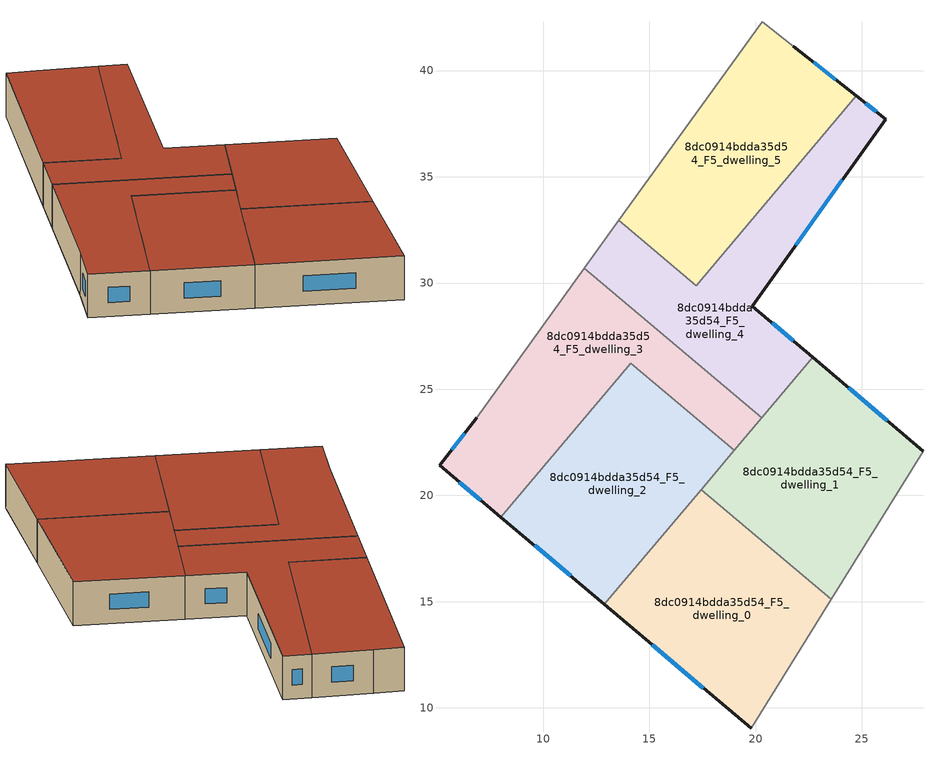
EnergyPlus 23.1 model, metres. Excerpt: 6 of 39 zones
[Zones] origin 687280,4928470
8dc0914bdda35d54_F5_dwelling_0
 floor to 8dc0914bdda35d54_F4_dwelling_0 (EU_floor_Construction): 23.56,15.11 19.79,9.04 12.88,14.87 17.43,20.28 z15
 wall outside (EU_wall_Construction): 12.88,14.87 19.79,9.04 z15:18
 wall to 8dc0914bdda35d54_F5_dwelling_1 (EU_wall_Construction): 23.56,15.11 17.43,20.28 z15:18
 wall adiabatic (EU_wall_Construction): 19.79,9.04 23.56,15.11 z15:18
 wall to 8dc0914bdda35d54_F5_dwelling_2 (EU_wall_Construction): 17.43,20.28 12.88,14.87 z15:18
 window (EU_Window_Construction): 15.12,12.98 17.54,10.93 z15.98:17.02
 roof outside (EU_roof_Construction): 19.79,9.04 23.56,15.11 17.43,20.28 12.88,14.87 z18
8dc0914bdda35d54_F5_dwelling_1
 floor to 8dc0914bdda35d54_F4_dwelling_1 (EU_floor_Construction): 27.88,22.08 23.56,15.11 17.43,20.28 22.68,26.5 z15
 wall outside (EU_wall_Construction): 27.88,22.08 22.68,26.5 z15:18
 wall adiabatic (EU_wall_Construction): 23.56,15.11 27.88,22.08 z15:18
 wall to 8dc0914bdda35d54_F5_dwelling_4 (EU_wall_Construction): 22.68,26.5 20.29,23.66 z15:18
 wall to 8dc0914bdda35d54_F5_dwelling_3 (EU_wall_Construction): 20.29,23.66 18.98,22.12 z15:18
 wall to 8dc0914bdda35d54_F5_dwelling_2 (EU_wall_Construction): 18.98,22.12 17.43,20.28 z15:18
 window (EU_Window_Construction): 26.19,23.52 24.37,25.07 z15.98:17.02
 roof outside (EU_roof_Construction): 23.56,15.11 27.88,22.08 22.68,26.5 17.43,20.28 z18
8dc0914bdda35d54_F5_dwelling_2
 floor to 8dc0914bdda35d54_F4_dwelling_2 (EU_floor_Construction): 18.98,22.12 12.88,14.87 8.01,18.98 14.12,26.22 z15
 wall outside (EU_wall_Construction): 8.01,18.98 12.88,14.87 z15:18
 wall to 8dc0914bdda35d54_F5_dwelling_3 (EU_wall_Construction): 18.98,22.12 14.12,26.22 8.01,18.98 z15:18
 window (EU_Window_Construction): 9.59,17.65 11.29,16.21 z15.98:17.02
 roof outside (EU_roof_Construction): 12.88,14.87 18.98,22.12 14.12,26.22 8.01,18.98 z18
8dc0914bdda35d54_F5_dwelling_3
 floor to 8dc0914bdda35d54_F4_dwelling_3 (EU_floor_Construction): 20.29,23.66 18.98,22.12 14.12,26.22 8.01,18.98 5.12,21.43 6.87,23.67 11.94,30.7 z15
 wall outside (EU_wall_Construction): 6.87,23.67 5.12,21.43 8.01,18.98 z15:18
 wall adiabatic (EU_wall_Construction): 11.94,30.7 6.87,23.67 z15:18
 wall to 8dc0914bdda35d54_F5_dwelling_4 (EU_wall_Construction): 20.29,23.66 11.94,30.7 z15:18
 window (EU_Window_Construction): 6.06,20.63 7.07,19.78 / 6.3,22.94 5.69,22.15 z15.98:17.02
 roof outside (EU_roof_Construction): 18.98,22.12 20.29,23.66 11.94,30.7 6.87,23.67 5.12,21.43 8.01,18.98 14.12,26.22 z18
8dc0914bdda35d54_F5_dwelling_4
 floor to 8dc0914bdda35d54_F4_dwelling_4 (EU_floor_Construction): 26.12,37.71 19.85,28.92 22.68,26.5 20.29,23.66 11.94,30.7 13.56,32.95 17.2,29.88 24.73,38.81 z15
 wall outside (EU_wall_Construction): 22.68,26.5 19.85,28.92 26.12,37.71 24.73,38.81 z15:18
 wall adiabatic (EU_wall_Construction): 13.56,32.95 11.94,30.7 z15:18
 wall to 8dc0914bdda35d54_F5_dwelling_5 (EU_wall_Construction): 24.73,38.81 17.2,29.88 13.56,32.95 z15:18
 window (EU_Window_Construction): 21.76,27.29 20.77,28.13 / 25.67,38.07 25.18,38.45 / 21.89,31.78 24.08,34.85 z15.98:17.02
 roof outside (EU_roof_Construction): 22.68,26.5 19.85,28.92 26.12,37.71 24.73,38.81 17.2,29.88 13.56,32.95 11.94,30.7 20.29,23.66 z18
8dc0914bdda35d54_F5_dwelling_5
 floor to 8dc0914bdda35d54_F4_dwelling_5 (EU_floor_Construction): 21.77,41.16 24.73,38.81 17.2,29.88 13.56,32.95 20.31,42.3 z15
 wall outside (EU_wall_Construction): 24.73,38.81 21.77,41.16 z15:18
 wall adiabatic (EU_wall_Construction): 21.77,41.16 20.31,42.3 13.56,32.95 z15:18
 window (EU_Window_Construction): 23.77,39.57 22.73,40.39 z15.98:17.02
 roof outside (EU_roof_Construction): 17.2,29.88 24.73,38.81 21.77,41.16 20.31,42.3 13.56,32.95 z18
[Building]
EU S2 Campaign: North Axis=0; Terrain=City; Solar Distribution=FullExterior
[Site:Location]
Bologna: Latitude=44.5; Longitude=11.25; Time Zone=1; Elevation=37
[SizingPeriod:WeatherFileDays]
AnnualSizingPeriod: Begin Month=1; Begin Day of Month=1; End Month=12; End Day of Month=31; Day of Week for Start Day=Monday; Use Weather File Daylight Saving Period=No; Use Weather File Rain and Snow Indicators=No
[MATERIAL]
EU_InternalMass_Material: Roughness=MediumRough; Thickness=0.1; Conductivity=1; Density=1800; Specific Heat=900; Thermal Absorptance=0.9; Solar Absorptance=0.7; Visible Absorptance=0.7
[MATERIAL:NOMASS] Roughness=MediumRough; Thermal Absorptance=0.9; Solar Absorptance=0.7; Visible Absorptance=0.7
Name | Thermal Resistance
EU_wall_NoMass | 0.905828
EU_roof_NoMass | 0.37593
EU_floor_NoMass | 0.67114
[WINDOWMATERIAL:SIMPLEGLAZINGSYSTEM]
EU_Window_SimpleGlazing: UFactor=4.52486; Solar Heat Gain Coefficient=0.85; Visible Transmittance=0.85
[CONSTRUCTION]
EU_wall_Construction: EU_wall_NoMass
EU_roof_Construction: EU_roof_NoMass
EU_floor_Construction: EU_floor_NoMass
EU_Window_Construction: EU_Window_SimpleGlazing
EU_InternalMass_Construction: EU_InternalMass_Material
[ZONE] Type=1; Multiplier=1; Ceiling Height=autocalculate; Floor Area=autocalculate; Part of Total Floor Area=Yes
Name | Volume
8dc0914bdda35d54_F5_dwelling_0 | 180.907
8dc0914bdda35d54_F5_dwelling_1 | 180.902
8dc0914bdda35d54_F5_dwelling_2 | 180.906
8dc0914bdda35d54_F5_dwelling_3 | 180.905
8dc0914bdda35d54_F5_dwelling_4 | 180.884
8dc0914bdda35d54_F5_dwelling_5 | 180.913
[INTERNALMASS] Construction=EU_InternalMass_Construction
Name | Zone or ZoneList | Surface Area
8dc0914bdda35d54_F5_dwelling_0_EU_InternalMass | 8dc0914bdda35d54_F5_dwelling_0 | 60.2994
8dc0914bdda35d54_F5_dwelling_1_EU_InternalMass | 8dc0914bdda35d54_F5_dwelling_1 | 60.2996
8dc0914bdda35d54_F5_dwelling_2_EU_InternalMass | 8dc0914bdda35d54_F5_dwelling_2 | 60.3009
8dc0914bdda35d54_F5_dwelling_3_EU_InternalMass | 8dc0914bdda35d54_F5_dwelling_3 | 60.3009
8dc0914bdda35d54_F5_dwelling_4_EU_InternalMass | 8dc0914bdda35d54_F5_dwelling_4 | 60.2972
8dc0914bdda35d54_F5_dwelling_5_EU_InternalMass | 8dc0914bdda35d54_F5_dwelling_5 | 60.3043
[OTHEREQUIPMENT] Fuel Type=Electricity; Design Level Calculation Method=Watts/Area; Power per Zone Floor Area=1; Fraction Latent=0; Fraction Radiant=0; Fraction Lost=0; Carbon Dioxide Generation Rate=0; EndUse Subcategory=EU_Step8_InternalGains
Name | Zone or ZoneList or Space or SpaceList | Schedule
EU_Step8_InternalGain_8dc0914bdda35d54_F5_dwelling_0_f000 | 8dc0914bdda35d54_F5_dwelling_0 | EU_Step8_GainSchedule_8dc0914bdda35d54_F5_dwelling_0_f000
EU_Step8_InternalGain_8dc0914bdda35d54_F5_dwelling_1_f000 | 8dc0914bdda35d54_F5_dwelling_1 | EU_Step8_GainSchedule_8dc0914bdda35d54_F5_dwelling_1_f000
EU_Step8_InternalGain_8dc0914bdda35d54_F5_dwelling_2_f000 | 8dc0914bdda35d54_F5_dwelling_2 | EU_Step8_GainSchedule_8dc0914bdda35d54_F5_dwelling_2_f000
EU_Step8_InternalGain_8dc0914bdda35d54_F5_dwelling_3_f000 | 8dc0914bdda35d54_F5_dwelling_3 | EU_Step8_GainSchedule_8dc0914bdda35d54_F5_dwelling_3_f000
EU_Step8_InternalGain_8dc0914bdda35d54_F5_dwelling_4_f000 | 8dc0914bdda35d54_F5_dwelling_4 | EU_Step8_GainSchedule_8dc0914bdda35d54_F5_dwelling_4_f000
EU_Step8_InternalGain_8dc0914bdda35d54_F5_dwelling_5_f000 | 8dc0914bdda35d54_F5_dwelling_5 | EU_Step8_GainSchedule_8dc0914bdda35d54_F5_dwelling_5_f000
[ZONEVENTILATION:DESIGNFLOWRATE] Schedule=EU_AlwaysOn; Design Flow Rate Calculation Method=AirChanges/Hour; Air Changes per Hour=0.73129; Ventilation Type=Natural; Fan Pressure Rise=0; Fan Total Efficiency=1; Constant Term Coefficient=1; Temperature Term Coefficient=0; Velocity Term Coefficient=0; Velocity Squared Term Coefficient=0; Minimum Indoor Temperature=-100; Maximum Indoor Temperature=100; Delta Temperature=-100; Minimum Outdoor Temperature=-100; Maximum Outdoor Temperature=100; Maximum Wind Speed=40
Name | Zone or ZoneList or Space or SpaceList
EU_ConstantAir_8dc0914bdda35d54_F5_dwelling_0 | 8dc0914bdda35d54_F5_dwelling_0
EU_ConstantAir_8dc0914bdda35d54_F5_dwelling_1 | 8dc0914bdda35d54_F5_dwelling_1
EU_ConstantAir_8dc0914bdda35d54_F5_dwelling_2 | 8dc0914bdda35d54_F5_dwelling_2
EU_ConstantAir_8dc0914bdda35d54_F5_dwelling_3 | 8dc0914bdda35d54_F5_dwelling_3
EU_ConstantAir_8dc0914bdda35d54_F5_dwelling_4 | 8dc0914bdda35d54_F5_dwelling_4
EU_ConstantAir_8dc0914bdda35d54_F5_dwelling_5 | 8dc0914bdda35d54_F5_dwelling_5
[HVACTEMPLATE:THERMOSTAT] Constant Heating Setpoint=20; Constant Cooling Setpoint=50
EU_HeatOnly_8dc0914bdda35d54_F0_dwelling_0; EU_HeatOnly_8dc0914bdda35d54_F0_dwelling_1; EU_HeatOnly_8dc0914bdda35d54_F0_dwelling_2; EU_HeatOnly_8dc0914bdda35d54_F0_dwelling_3; EU_HeatOnly_8dc0914bdda35d54_F0_dwelling_4; EU_HeatOnly_8dc0914bdda35d54_F0_dwelling_5; EU_HeatOnly_8dc0914bdda35d54_F0_dwelling_6; EU_HeatOnly_8dc0914bdda35d54_F1_dwelling_0; EU_HeatOnly_8dc0914bdda35d54_F1_dwelling_1; EU_HeatOnly_8dc0914bdda35d54_F1_dwelling_2; EU_HeatOnly_8dc0914bdda35d54_F1_dwelling_3; EU_HeatOnly_8dc0914bdda35d54_F1_dwelling_4; EU_HeatOnly_8dc0914bdda35d54_F1_dwelling_5; EU_HeatOnly_8dc0914bdda35d54_F1_dwelling_6; EU_HeatOnly_8dc0914bdda35d54_F2_dwelling_0; EU_HeatOnly_8dc0914bdda35d54_F2_dwelling_1; EU_HeatOnly_8dc0914bdda35d54_F2_dwelling_2; EU_HeatOnly_8dc0914bdda35d54_F2_dwelling_3; EU_HeatOnly_8dc0914bdda35d54_F2_dwelling_4; EU_HeatOnly_8dc0914bdda35d54_F2_dwelling_5; EU_HeatOnly_8dc0914bdda35d54_F2_dwelling_6; EU_HeatOnly_8dc0914bdda35d54_F3_dwelling_0; EU_HeatOnly_8dc0914bdda35d54_F3_dwelling_1; EU_HeatOnly_8dc0914bdda35d54_F3_dwelling_2; EU_HeatOnly_8dc0914bdda35d54_F3_dwelling_3; EU_HeatOnly_8dc0914bdda35d54_F3_dwelling_4; EU_HeatOnly_8dc0914bdda35d54_F3_dwelling_5; EU_HeatOnly_8dc0914bdda35d54_F4_dwelling_0; EU_HeatOnly_8dc0914bdda35d54_F4_dwelling_1; EU_HeatOnly_8dc0914bdda35d54_F4_dwelling_2; EU_HeatOnly_8dc0914bdda35d54_F4_dwelling_3; EU_HeatOnly_8dc0914bdda35d54_F4_dwelling_4; EU_HeatOnly_8dc0914bdda35d54_F4_dwelling_5; EU_HeatOnly_8dc0914bdda35d54_F5_dwelling_0; EU_HeatOnly_8dc0914bdda35d54_F5_dwelling_1; EU_HeatOnly_8dc0914bdda35d54_F5_dwelling_2; EU_HeatOnly_8dc0914bdda35d54_F5_dwelling_3; EU_HeatOnly_8dc0914bdda35d54_F5_dwelling_4; EU_HeatOnly_8dc0914bdda35d54_F5_dwelling_5
[HVACTEMPLATE:ZONE:IDEALLOADSAIRSYSTEM] System Availability Schedule=EU_AlwaysOn; Maximum Heating Supply Air Temperature=50; Minimum Cooling Supply Air Temperature=13; Maximum Heating Supply Air Humidity Ratio=0.0156; Minimum Cooling Supply Air Humidity Ratio=0.0077; Heating Limit=NoLimit; Cooling Limit=NoLimit; Heating Availability Schedule=EU_AlwaysOn; Cooling Availability Schedule=EU_CoolingOff; Dehumidification Control Type=ConstantSensibleHeatRatio; Cooling Sensible Heat Ratio=0.7; Dehumidification Setpoint=60; Humidification Control Type=None; Humidification Setpoint=30; Outdoor Air Method=None; Outdoor Air Flow Rate per Person=0.00944; Outdoor Air Flow Rate per Zone Floor Area=0; Outdoor Air Flow Rate per Zone=0; Demand Controlled Ventilation Type=None; Outdoor Air Economizer Type=NoEconomizer; Heat Recovery Type=None; Sensible Heat Recovery Effectiveness=0.7; Latent Heat Recovery Effectiveness=0.65
Name | Template Thermostat
8dc0914bdda35d54_F5_dwelling_0 | EU_HeatOnly_8dc0914bdda35d54_F5_dwelling_0
8dc0914bdda35d54_F5_dwelling_1 | EU_HeatOnly_8dc0914bdda35d54_F5_dwelling_1
8dc0914bdda35d54_F5_dwelling_2 | EU_HeatOnly_8dc0914bdda35d54_F5_dwelling_2
8dc0914bdda35d54_F5_dwelling_3 | EU_HeatOnly_8dc0914bdda35d54_F5_dwelling_3
8dc0914bdda35d54_F5_dwelling_4 | EU_HeatOnly_8dc0914bdda35d54_F5_dwelling_4
8dc0914bdda35d54_F5_dwelling_5 | EU_HeatOnly_8dc0914bdda35d54_F5_dwelling_5
[SIZING:ZONE] Zone Cooling Design Supply Air Temperature Input Method=SupplyAirTemperature; Zone Cooling Design Supply Air Temperature=13; Zone Heating Design Supply Air Temperature Input Method=SupplyAirTemperature; Zone Heating Design Supply Air Temperature=50; Zone Cooling Design Supply Air Humidity Ratio=0.008; Zone Heating Design Supply Air Humidity Ratio=0.008; Cooling Design Air Flow Method=DesignDay; Cooling Design Air Flow Rate=0; Cooling Minimum Air Flow per Zone Floor Area=0.000762; Cooling Minimum Air Flow=0; Cooling Minimum Air Flow Fraction=0.2; Heating Design Air Flow Method=DesignDay; Heating Design Air Flow Rate=0; Heating Maximum Air Flow per Zone Floor Area=0.002032; Heating Maximum Air Flow=0.141576; Heating Maximum Air Flow Fraction=0.3; Account for Dedicated Outdoor Air System=No; Dedicated Outdoor Air System Control Strategy=NeutralSupplyAir; Dedicated Outdoor Air Low Setpoint Temperature for Design=autosize; Dedicated Outdoor Air High Setpoint Temperature for Design=autosize; Zone Load Sizing Method=Sensible Load Only No Latent Load; Zone Latent Cooling Design Supply Air Humidity Ratio Input Method=HumidityRatioDifference; Zone Cooling Design Supply Air Humidity Ratio Difference=0.005; Zone Latent Heating Design Supply Air Humidity Ratio Input Method=HumidityRatioDifference; Zone Humidification Design Supply Air Humidity Ratio Difference=0.005
8dc0914bdda35d54_F5_dwelling_0; 8dc0914bdda35d54_F5_dwelling_1; 8dc0914bdda35d54_F5_dwelling_2; 8dc0914bdda35d54_F5_dwelling_3; 8dc0914bdda35d54_F5_dwelling_4; 8dc0914bdda35d54_F5_dwelling_5
[SCHEDULE:CONSTANT]
Name | Hourly Value
EU_AlwaysOn | 1
EU_CoolingOff | 0
[SCHEDULE:FILE] Column Number=1; Rows to Skip at Top=0; Number of Hours of Data=8760; Column Separator=Comma; Interpolate to Timestep=No; Minutes per Item=60; Adjust Schedule for Daylight Savings=Yes
Name | File
EU_Step8_GainSchedule_8dc0914bdda35d54_F5_dwelling_0_f000 | ../../schedules/8dc0914bdda35d54/8dc0914bdda35d54_F5_dwelling_0_f000_gain.csv
EU_Step8_GainSchedule_8dc0914bdda35d54_F5_dwelling_1_f000 | ../../schedules/8dc0914bdda35d54/8dc0914bdda35d54_F5_dwelling_1_f000_gain.csv
EU_Step8_GainSchedule_8dc0914bdda35d54_F5_dwelling_2_f000 | ../../schedules/8dc0914bdda35d54/8dc0914bdda35d54_F5_dwelling_2_f000_gain.csv
EU_Step8_GainSchedule_8dc0914bdda35d54_F5_dwelling_3_f000 | ../../schedules/8dc0914bdda35d54/8dc0914bdda35d54_F5_dwelling_3_f000_gain.csv
EU_Step8_GainSchedule_8dc0914bdda35d54_F5_dwelling_4_f000 | ../../schedules/8dc0914bdda35d54/8dc0914bdda35d54_F5_dwelling_4_f000_gain.csv
EU_Step8_GainSchedule_8dc0914bdda35d54_F5_dwelling_5_f000 | ../../schedules/8dc0914bdda35d54/8dc0914bdda35d54_F5_dwelling_5_f000_gain.csv
